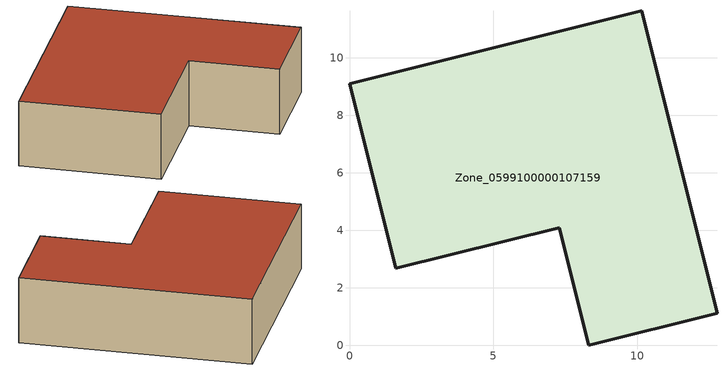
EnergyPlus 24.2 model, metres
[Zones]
Zone_0599100000107159
 floor ground (C_G): 7.29,4.09 1.6,2.67 0,9.09 10.16,11.63 12.78,1.12 8.32,0 z0
 wall outside (C_F): 10.16,11.63 0,9.09 1.6,2.67 7.29,4.09 8.32,0 12.78,1.12 10.16,11.63 z0:3.24
 roof outside (C_R): 8.32,0 12.78,1.12 10.16,11.63 0,9.09 1.6,2.67 7.29,4.09 z3.24
[BUILDING]
Pand.0599100000107159: North Axis=0; Terrain=City; Loads Convergence Tolerance Value=0.04; Temperature Convergence Tolerance Value=0.4; Solar Distribution=FullExterior; Maximum Number of Warmup Days=25; Minimum Number of Warmup Days=1
[Site:Location]
Rotterdam.The.Hague.AP_ZH_NLD Design_Conditions: Latitude=51.96; Longitude=4.45; Time Zone=1; Elevation=-4.5
[SITE:GROUNDTEMPERATURE:BUILDINGSURFACE]
18, 18, 18, 18, 18, 18, 18, 18, 18, 18, 18, 18
[MATERIAL] Thermal Absorptance=0.9; Solar Absorptance=0.7; Visible Absorptance=0.7
Name | Roughness | Thickness | Conductivity | Density | Specific Heat
G.TC.1975-1991 | MediumSmooth | 0.15 | 0.288461 | 540 | 1210
F.TC.1975-1991 | Rough | 0.3 | 0.230769 | 1920 | 840
R.TC.1975-1991 | MediumRough | 0.2 | 0.153846 | 1500 | 1000
[CONSTRUCTION]
C_G: G.TC.1975-1991
C_F: F.TC.1975-1991
C_R: R.TC.1975-1991
[ZONE]
Zone_0599100000107159: Type=1; Multiplier=1; Ceiling Height=Autocalculate; Volume=Autocalculate; Floor Area=autocalculate; Part of Total Floor Area=Yes
[ZONEINFILTRATION:DESIGNFLOWRATE]
Infil_Zone_0599100000107159: Zone or ZoneList or Space or SpaceList=Zone_0599100000107159; Schedule=AlwaysOn; Design Flow Rate Calculation Method=Flow/Area; Flow Rate per Floor Area=0.003; Constant Term Coefficient=1; Temperature Term Coefficient=0; Velocity Term Coefficient=0; Velocity Squared Term Coefficient=0
[HVACTEMPLATE:ZONE:IDEALLOADSAIRSYSTEM]
Zone_0599100000107159: Maximum Heating Supply Air Temperature=50; Minimum Cooling Supply Air Temperature=13; Maximum Heating Supply Air Humidity Ratio=0.0156; Minimum Cooling Supply Air Humidity Ratio=0.0077; Heating Limit=NoLimit; Cooling Limit=NoLimit; Dehumidification Control Type=ConstantSensibleHeatRatio; Cooling Sensible Heat Ratio=0.7; Dehumidification Setpoint=60; Humidification Control Type=None; Humidification Setpoint=30; Outdoor Air Method=None; Outdoor Air Flow Rate per Person=0.00944; Outdoor Air Flow Rate per Zone Floor Area=0; Outdoor Air Flow Rate per Zone=0; Demand Controlled Ventilation Type=None; Outdoor Air Economizer Type=NoEconomizer; Heat Recovery Type=None; Sensible Heat Recovery Effectiveness=0.7; Latent Heat Recovery Effectiveness=0.65
[ZONECONTROL:THERMOSTAT]
ThermostatControl_Zone_0599100000107159: Zone or ZoneList=Zone_0599100000107159; Control Type Schedule=DualSetpointControlType; Control 1=Thermostat_Zone_0599100000107159; Temperature Difference Between Cutout And Setpoint=0
[THERMOSTATSETPOINT:DUALSETPOINT]
Thermostat_Zone_0599100000107159: Heating Setpoint Temperature Schedule=HeatingSetpoint_Zone_0599100000107159; Cooling Setpoint Temperature Schedule=CoolingSetpoint_Zone_0599100000107159
[SCHEDULE:COMPACT]
HeatingSetpoint_Zone_0599100000107159: Through: 12/31, For: AllDays, Until: 24:00, 21
CoolingSetpoint_Zone_0599100000107159: Through: 12/31, For: AllDays, Until: 24:00, 24
DualSetpointControlType: Through: 12/31, For: AllDays, Until: 24:00, 4
AlwaysOn: Through: 12/31, For: AllDays, Until: 24:00, 1
